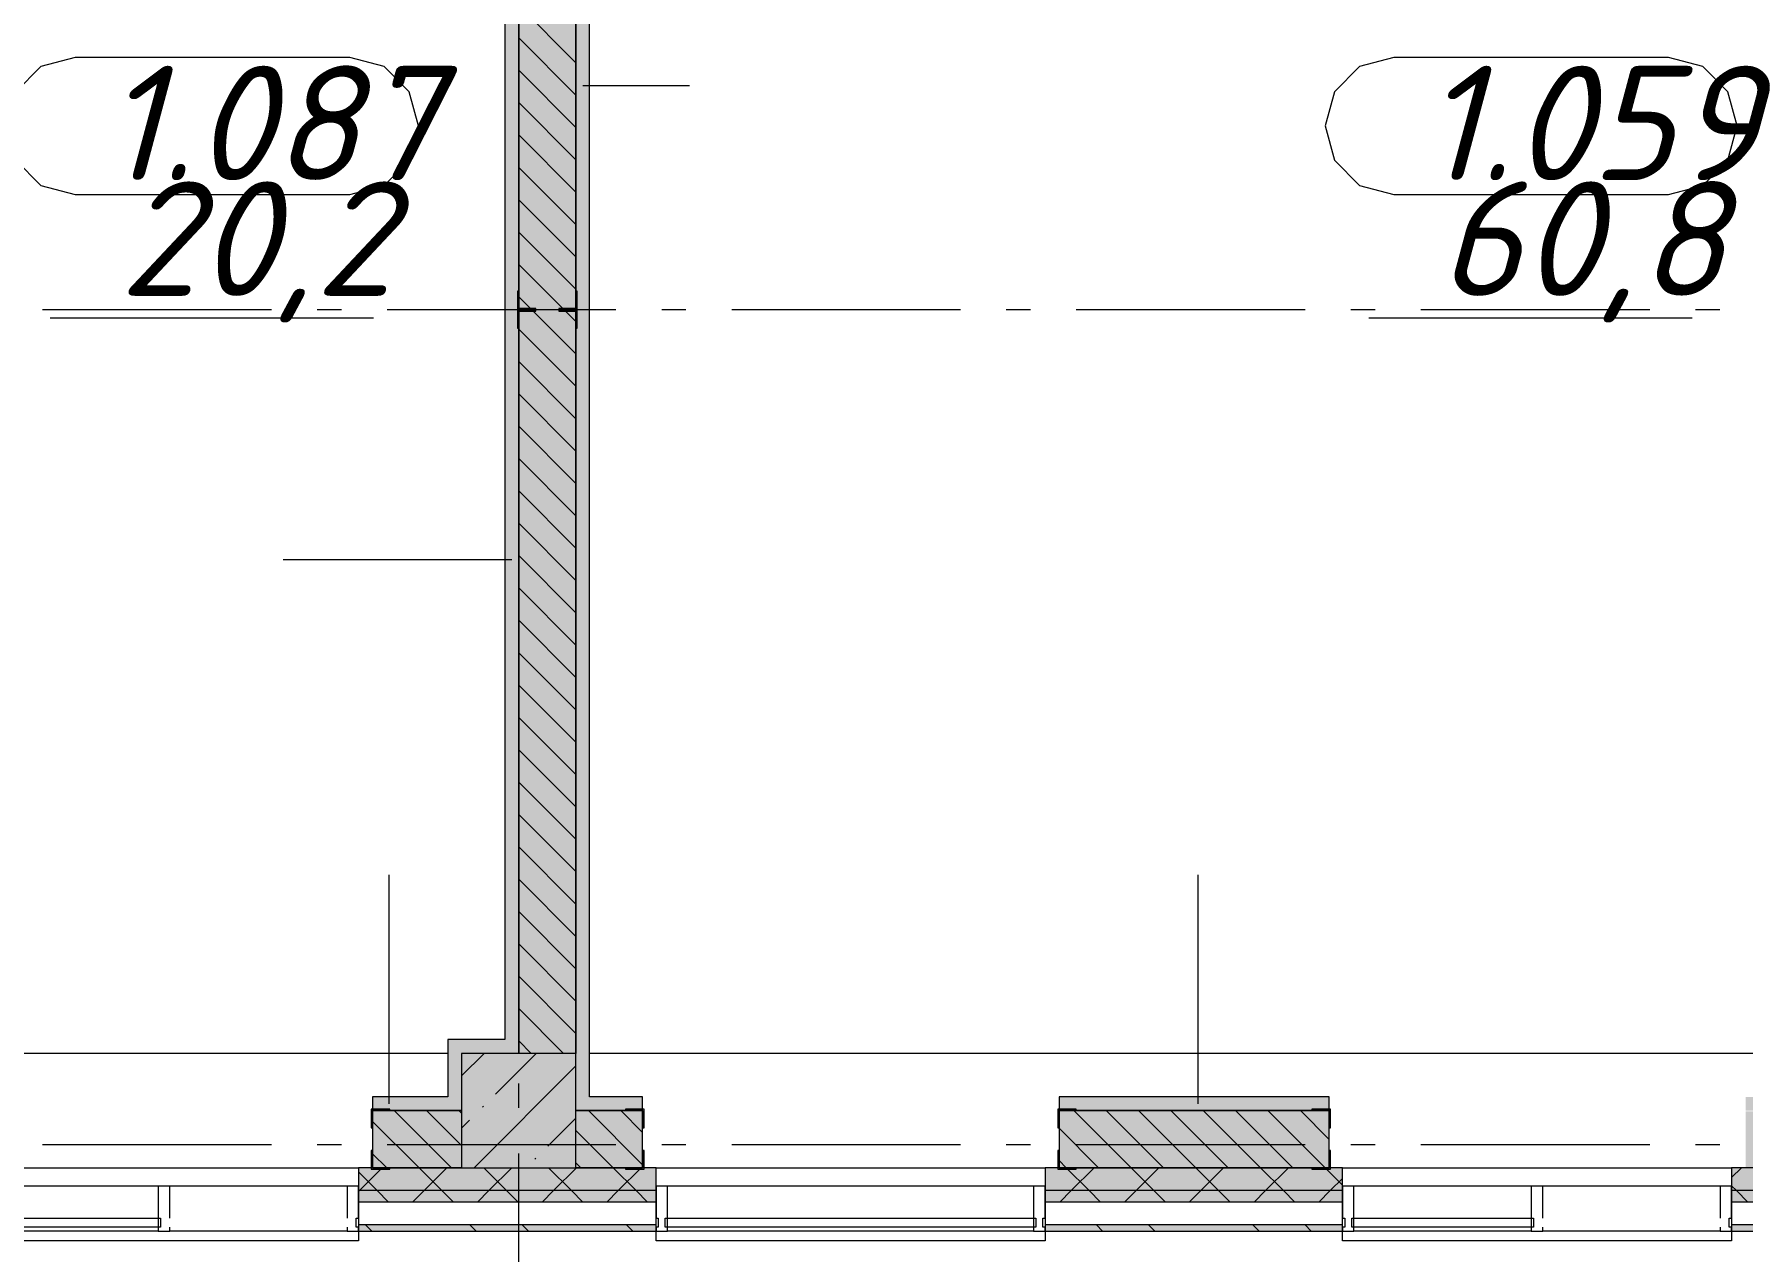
# Model space of a CAD drawing. Header units: millimetres. Extents: x -537608 to 253996, y -217170 to 186033.
# Drawn here: x -305294 to -297827, y -212367 to -207045 of the extents above; entities that cross this region are included whole.
import ezdxf

# ---------------------------------------------------------------- set-up
doc = ezdxf.new("R2010")
doc.units = ezdxf.units.MM
doc.layers.add('PDF _Геометрия', color=7, linetype='Continuous')
doc.layers.add('PDF _Текст', color=7, linetype='Continuous')
doc.layers.add('PDF _Сплошная заливка', color=7, linetype='Continuous', true_color=0xffffff)
doc.styles.add('PDF ISOCPEUR Italic', font='isocpeui.ttf')

msp = doc.modelspace()

# ---------------------------------------------------------------- hatches: boundary and pattern name
at = {"layer": 'PDF _Сплошная заливка', "transparency": 33554559}
msp.add_hatch(color=256, dxfattribs=at).paths.add_polyline_path([(-303176.1773, -211499.6558), (-302926.1805, -211499.6558), (-302926.1805, -204499.6549), (-303176.1773, -204499.6549), (-303176.1773, -211040.3228)])
at = {"layer": 'PDF _Сплошная заливка', "true_color": 0xff7d7d, "transparency": 33554559}
for points in [[(-302926.1805, -211689.6583), (-302866.1777, -211689.6583), (-302866.1777, -204619.6563), (-302926.1805, -204621.1591), (-302926.1805, -211499.6558)], [(-303236.1801, -211499.6558), (-303236.1801, -211439.6572), (-303486.1813, -211439.6572), (-303486.1813, -211499.6558), (-303426.1784, -211499.6558)]]:
    msp.add_hatch(color=11, dxfattribs=at).paths.add_polyline_path(points)
at = {"layer": 'PDF _Сплошная заливка', "transparency": 33554559}
h = msp.add_hatch(color=256, dxfattribs=at)
h.paths.add_polyline_path([(-287542.4985, -211999.658), (-287136.1735, -211999.658), (-287136.1735, -211749.6569), (-288256.1728, -211753.5623), (-288256.1728, -211999.658)], flags=0)
h.paths.add_polyline_path([(-285316.1732, -211999.658), (-284876.1717, -211999.658), (-284876.1717, -211749.6569), (-285316.1732, -211753.5623)], flags=0)
h.paths.add_polyline_path([(-294544.0193, -211999.658), (-294426.1751, -211999.658), (-294426.1751, -211749.6569), (-294544.0193, -211753.5623)], flags=0)
h.paths.add_polyline_path([(-293876.1749, -211999.658), (-293876.1749, -211749.6569), (-293926.1751, -211749.6569), (-293926.1751, -211999.658)], flags=0)
h.paths.add_polyline_path([(-293376.1748, -211999.658), (-293240.0629, -211999.658), (-293240.0629, -211749.6569), (-293376.1748, -211753.5623), (-293376.1748, -211911.5289)], flags=0)
h.paths.add_polyline_path([(-293076.1757, -211999.658), (-293076.1757, -211749.6569), (-293205.0645, -211753.5623), (-293205.0645, -211999.658)], flags=0)
h.paths.add_polyline_path([(-290076.1731, -211999.658), (-290076.1731, -211749.6569), (-290202.4245, -211753.5623), (-290202.4245, -211999.658)], flags=0)
h.paths.add_polyline_path([(-294579.0199, -211999.658), (-294579.0199, -211749.6569), (-294814.7297, -211753.5623), (-294814.7297, -211999.658), (-294710.2877, -211999.658)], flags=0)
h.paths.add_polyline_path([(-290376.1745, -211999.658), (-290237.4252, -211999.658), (-290237.4252, -211749.6569), (-290376.1745, -211753.5623), (-290376.1745, -211950.0152)], flags=0)
h.paths.add_polyline_path([(-290876.1745, -211999.658), (-290876.1745, -211749.6569), (-291256.1754, -211753.5623), (-291256.1754, -211999.658), (-290915.5758, -211999.658)], flags=0)
h.paths.add_polyline_path([(-296926.1754, -211999.658), (-296634.73, -211999.658), (-296634.73, -211749.6569), (-296926.1754, -211753.5623)], flags=0)
h.paths.add_polyline_path([(-297426.1777, -211999.658), (-297426.1777, -211749.6569), (-297814.73, -211753.5623), (-297814.73, -211999.658), (-297661.7282, -211999.658)], flags=0)
h.paths.add_polyline_path([(-303814.7307, -211999.658), (-303426.1784, -211999.658), (-303426.1784, -211749.6569), (-303814.7307, -211753.5623)], flags=0)
h.paths.add_polyline_path([(-299634.7303, -211999.658), (-299634.7303, -211749.6569), (-300814.7304, -211753.5623), (-300814.7304, -211999.658), (-300191.5361, -211999.658)], flags=0)
h.paths.add_polyline_path([(-302721.3441, -211999.658), (-302634.7307, -211999.658), (-302634.7307, -211749.6569), (-302926.1805, -211753.5623), (-302926.1805, -211999.658)], flags=0)
h.paths.add_polyline_path([(-305788.7147, -211999.658), (-305788.7147, -211749.6569), (-305926.1808, -211753.5623), (-305926.1808, -211999.658)], flags=0)
h.paths.add_polyline_path([(-308634.7357, -211999.658), (-308634.7357, -211749.6569), (-309814.7358, -211753.5623), (-309814.7358, -211999.658), (-309467.4986, -211999.658)], flags=0)
h.paths.add_polyline_path([(-306595.457, -211999.658), (-306595.457, -211749.6569), (-306814.7354, -211753.5623), (-306814.7354, -211999.658)], flags=0)
h.paths.add_polyline_path([(-306560.4585, -211999.658), (-306426.1788, -211999.658), (-306426.1788, -211749.6569), (-306560.4585, -211753.5623)], flags=0)
h.paths.add_polyline_path([(-305634.7311, -211999.658), (-305634.7311, -211749.6569), (-305753.7162, -211753.5623), (-305753.7162, -211999.658), (-305672.7867, -211999.658)], flags=0)
h.paths.add_polyline_path([(-312814.7361, -211999.658), (-312595.4577, -211999.658), (-312595.4577, -211749.6569), (-312814.7361, -211753.5623)], flags=0)
h.paths.add_polyline_path([(-311791.3679, -211999.658), (-311791.3679, -211749.6569), (-311926.1815, -211753.5623), (-311926.1815, -211999.658)], flags=0)
h.paths.add_polyline_path([(-311634.7361, -211999.658), (-311634.7361, -211749.6569), (-311756.3651, -211753.5623), (-311756.3651, -211999.658)], flags=0)
h.paths.add_polyline_path([(-312426.1838, -211999.658), (-312426.1838, -211749.6569), (-312560.4592, -211753.5623), (-312560.4592, -211999.658)], flags=0)
h.paths.add_polyline_path([(-315699.4156, -211999.658), (-315699.4156, -211749.6569), (-315814.7365, -211753.5623), (-315814.7365, -211999.658), (-315792.0185, -211999.658)], flags=0)
h.paths.add_polyline_path([(-315664.4172, -211999.658), (-315426.1841, -211999.658), (-315426.1841, -211749.6569), (-315664.4172, -211753.5623)], flags=0)
h.paths.add_polyline_path([(-314926.1819, -211999.658), (-314634.7364, -211999.658), (-314634.7364, -211749.6569), (-314926.1819, -211753.5623), (-314926.1819, -211907.5976)], flags=0)
h.paths.add_polyline_path([(-317634.7368, -211999.658), (-317634.7368, -211749.6569), (-318814.7368, -211753.5623), (-318814.7368, -211999.658), (-317900.1918, -211999.658)], flags=0)
h.paths.add_polyline_path([(-321426.1849, -211999.658), (-321426.1849, -211749.6569), (-321815.3572, -211753.5623), (-321815.3572, -211999.658), (-321694.9038, -211999.658)], flags=0)
h.paths.add_polyline_path([(-320851.6344, -211999.658), (-320796.1872, -211999.658), (-320796.1872, -211749.6569), (-320926.1869, -211753.5623), (-320926.1869, -211999.658)], flags=0)
h.paths.add_polyline_path([(-320634.7372, -211999.658), (-320634.7372, -211749.6569), (-320761.1845, -211753.5623), (-320761.1845, -211999.658)], flags=0)
h.paths.add_polyline_path([(-323756.1856, -211999.658), (-323635.3576, -211999.658), (-323635.3576, -211749.6569), (-323756.1856, -211753.5623)], flags=0)
h.paths.add_polyline_path([(-323791.1884, -211999.658), (-323791.1884, -211749.6569), (-323926.1873, -211749.6569), (-323926.1873, -211999.658), (-323803.077, -211999.658)], flags=0)
h.paths.add_polyline_path([(-326804.9504, -211999.658), (-326804.9504, -211749.6569), (-326926.1876, -211753.5623), (-326926.1876, -211999.658)], flags=0)
h.paths.add_polyline_path([(-326754.5197, -211999.658), (-326634.7422, -211999.658), (-326634.7422, -211749.6569), (-326769.9477, -211753.5623), (-326769.9477, -211999.658)], flags=0)
h.paths.add_polyline_path([(-327476.1901, -211999.658), (-327426.1898, -211999.658), (-327426.1898, -211749.6569), (-327476.1901, -211749.6569), (-327476.1901, -211877.6371)], flags=0)
h.paths.add_polyline_path([(-324814.7418, -211999.658), (-324426.1895, -211999.658), (-324426.1895, -211749.6569), (-324814.7418, -211753.5623)], flags=0)
h.paths.add_polyline_path([(-328116.1903, -211999.658), (-327976.188, -211999.658), (-327976.188, -211749.6569), (-328116.1903, -211753.5623)], flags=0)
h.paths.add_polyline_path([(-338936.1917, -211999.658), (-338936.1917, -211749.6569), (-339301.195, -211753.5623), (-339301.195, -211999.658), (-338981.929, -211999.658)], flags=0)
h.paths.add_polyline_path([(-341934.7496, -211999.658), (-341934.7496, -211749.6569), (-343114.7496, -211753.5623), (-343114.7496, -211999.658), (-342355.0063, -211999.658)], flags=0)
h.paths.add_polyline_path([(-339476.1958, -211999.658), (-339336.1935, -211999.658), (-339336.1935, -211749.6569), (-339476.1958, -211753.5623), (-339476.1958, -211796.1563)], flags=0)
h.paths.add_polyline_path([(-339976.1894, -211999.658), (-339976.1894, -211749.6569), (-340088.9181, -211753.5623), (-340088.9181, -211999.658)], flags=0)
h.paths.add_polyline_path([(-345476.1965, -211999.658), (-345336.1941, -211999.658), (-345336.1941, -211749.6569), (-345476.1965, -211753.5623), (-345476.1965, -211949.6578)], flags=0)
h.paths.add_polyline_path([(-345301.1957, -211999.658), (-344934.7456, -211999.658), (-344934.7456, -211749.6569), (-345301.1957, -211753.5623)], flags=0)
h.paths.add_polyline_path([(-345976.1987, -211999.658), (-345976.1987, -211749.6569), (-346054.7471, -211753.5623), (-346054.7471, -211999.658)], flags=0)
h.paths.add_polyline_path([(-348976.1948, -211999.658), (-348976.1948, -211749.6569), (-349054.7518, -211753.5623), (-349054.7518, -211999.658)], flags=0)
h.paths.add_polyline_path([(-348476.1925, -211999.658), (-348356.1955, -211999.658), (-348356.1955, -211749.6569), (-348476.1925, -211753.5623), (-348476.1925, -211955.5396)], flags=0)
h.paths.add_polyline_path([(-348257.8915, -211999.658), (-347874.7517, -211999.658), (-347874.7517, -211749.6569), (-348321.197, -211753.5623), (-348321.197, -211999.658)], flags=0)
h.paths.add_polyline_path([(-355376.1973, -211999.658), (-355376.1973, -211749.6569), (-358388.3618, -211753.5623), (-358388.3618, -211999.658), (-355847.3154, -211999.658)], flags=0)
h.paths.add_polyline_path([(-351630.9688, -211999.658), (-351376.1968, -211999.658), (-351376.1968, -211749.6569), (-352053.6971, -211753.5623), (-352052.6035, -211999.658)], flags=0)
h.paths.add_polyline_path([(-354737.3208, -211999.658), (-354737.3208, -211749.6569), (-354876.195, -211753.5623), (-354876.195, -211999.658)], flags=0)
h.paths.add_polyline_path([(-354160.7768, -211999.658), (-353053.7016, -211999.658), (-353053.7016, -211749.6569), (-354702.3224, -211753.5623), (-354702.3224, -211999.658)], flags=0)
h.paths.add_polyline_path([(-359976.2004, -211999.658), (-359849.1502, -211999.658), (-359849.1502, -211749.6569), (-359976.2004, -211753.5623)], flags=0)
h.paths.add_polyline_path([(-359814.1518, -211999.658), (-359388.3576, -211999.658), (-359388.3576, -211749.6569), (-359814.1518, -211753.5623)], flags=0)
at = {"layer": 'PDF _Сплошная заливка', "true_color": 0xff7d7d, "transparency": 33554559}
h = msp.add_hatch(color=11, dxfattribs=at)
h.paths.add_polyline_path([(-303486.1813, -211749.6569), (-303486.1813, -211689.6583), (-303814.7307, -211689.6583), (-303814.7307, -211749.6569), (-303564.6134, -211749.6569)], flags=0)
h.paths.add_polyline_path([(-305634.7311, -211749.6569), (-305634.7311, -211689.6583), (-305728.7161, -211689.6583), (-305728.7161, -211749.6569), (-305672.7867, -211749.6569)], flags=0)
h = msp.add_hatch(color=11, dxfattribs=at)
h.paths.add_polyline_path([(-297658.2317, -211749.6569), (-297661.7282, -211689.6583), (-297814.73, -211689.6583), (-297814.73, -211749.6569), (-297661.7282, -211749.6569)], flags=0)
h.paths.add_polyline_path([(-302721.3441, -211749.6569), (-302634.7307, -211749.6569), (-302634.7307, -211689.6583), (-302926.1805, -211689.6583), (-302926.1805, -211749.6569)], flags=0)
h.paths.add_polyline_path([(-299634.7303, -211749.6569), (-299634.7303, -211689.6583), (-300814.7304, -211689.6583), (-300814.7304, -211749.6569), (-300191.5361, -211749.6569)], flags=0)
at = {"layer": 'PDF _Сплошная заливка', "transparency": 33554559}
h = msp.add_hatch(color=256, dxfattribs=at)
h.paths.add_polyline_path([(-284489.1716, -212099.6584), (-284489.1716, -211999.658), (-285376.1718, -211999.658), (-285376.1718, -212099.6584), (-284876.1717, -212099.6584)], flags=0)
h.paths.add_polyline_path([(-287076.1728, -212099.6584), (-287076.1728, -211999.658), (-288316.1736, -211999.658), (-288316.1736, -212099.6584), (-287542.4985, -212099.6584)], flags=0)
h.paths.add_polyline_path([(-290072.3065, -212099.6584), (-290016.1746, -212099.6584), (-290016.1746, -211999.658), (-291309.6741, -211999.658), (-291309.6741, -212099.6584), (-290915.5758, -212099.6584)], flags=0)
h.paths.add_polyline_path([(-293445.3838, -212099.6584), (-293009.6752, -212099.6584), (-293009.6752, -211999.658), (-294876.175, -211999.658), (-294876.175, -212099.6584), (-294288.6531, -212099.6584)], flags=0)
h.paths.add_polyline_path([(-300191.5361, -212099.6584), (-299576.1786, -212099.6584), (-299576.1786, -211999.658), (-300876.18, -211999.658), (-300876.18, -212099.6584)], flags=0)
h.paths.add_polyline_path([(-296818.4588, -212099.6584), (-296576.1782, -212099.6584), (-296576.1782, -211999.658), (-297876.1754, -211999.658), (-297876.1754, -212099.6584), (-297661.7282, -212099.6584)], flags=0)
h.paths.add_polyline_path([(-303876.1804, -212099.6584), (-302576.179, -212099.6584), (-302576.179, -211999.658), (-303876.1804, -211999.658)], flags=0)
h.paths.add_polyline_path([(-306094.4213, -212099.6584), (-305576.1793, -212099.6584), (-305576.1793, -211999.658), (-306876.1808, -211999.658), (-306876.1808, -212099.6584), (-306516.056, -212099.6584)], flags=0)
h.paths.add_polyline_path([(-308624.2293, -212099.6584), (-308576.1797, -212099.6584), (-308576.1797, -211999.658), (-309876.1811, -211999.658), (-309876.1811, -212099.6584), (-309467.4986, -212099.6584)], flags=0)
h.paths.add_polyline_path([(-314926.1819, -212099.6584), (-314576.1847, -212099.6584), (-314576.1847, -211999.658), (-315876.1861, -211999.658), (-315876.1861, -212099.6584), (-315370.3838, -212099.6584)], flags=0)
h.paths.add_polyline_path([(-311926.1815, -212099.6584), (-311576.1843, -212099.6584), (-311576.1843, -211999.658), (-312876.1815, -211999.658), (-312876.1815, -212099.6584), (-311997.3066, -212099.6584)], flags=0)
h.paths.add_polyline_path([(-317576.185, -212099.6584), (-317576.185, -211999.658), (-318876.1865, -211999.658), (-318876.1865, -212099.6584), (-317900.1918, -212099.6584)], flags=0)
h.paths.add_polyline_path([(-323576.8058, -212099.6584), (-323576.8058, -211999.658), (-324876.1872, -211999.658), (-324876.1872, -212099.6584), (-323803.077, -212099.6584)], flags=0)
h.paths.add_polyline_path([(-321694.9038, -212099.6584), (-320576.1854, -212099.6584), (-320576.1854, -211999.658), (-321876.8026, -211999.658), (-321876.8026, -212099.6584)], flags=0)
h.paths.add_polyline_path([(-326754.5197, -212099.6584), (-326576.186, -212099.6584), (-326576.186, -211999.658), (-328176.1889, -211999.658), (-328176.1889, -212099.6584), (-327176.1543, -212099.6584)], flags=0)
h.paths.add_polyline_path([(-338981.929, -212099.6584), (-338876.1932, -212099.6584), (-338876.1932, -211999.658), (-340176.1903, -211999.658), (-340176.1903, -212099.6584), (-339825.1984, -212099.6584)], flags=0)
h.paths.add_polyline_path([(-341876.1978, -212099.6584), (-341876.1978, -211999.658), (-343176.195, -211999.658), (-343176.195, -212099.6584), (-342355.0063, -212099.6584)], flags=0)
h.paths.add_polyline_path([(-344876.1939, -212099.6584), (-344876.1939, -211999.658), (-346116.1925, -211999.658), (-346116.1925, -212099.6584), (-344884.8143, -212099.6584)], flags=0)
h.paths.add_polyline_path([(-347816.2, -212099.6584), (-347816.2, -211999.658), (-349116.1971, -211999.658), (-349116.1971, -212099.6584), (-348257.8915, -212099.6584)], flags=0)
h.paths.add_polyline_path([(-352991.197, -212099.6584), (-352991.197, -211999.658), (-358450.8578, -211999.658), (-358450.8578, -212099.6584), (-353317.5075, -212099.6584)], flags=0)
h.paths.add_polyline_path([(-352116.2018, -212099.6584), (-350816.196, -212099.6584), (-350816.196, -211999.658), (-352116.2018, -211999.658)], flags=0)
h.paths.add_polyline_path([(-359325.8616, -212099.6584), (-359325.8616, -211999.658), (-364176.2018, -211999.658), (-364176.2018, -212099.6584), (-359642.0274, -212099.6584)], flags=0)
h.paths.add_polyline_path([(-365466.2005, -212099.6584), (-365466.2005, -211999.658), (-366016.2029, -211999.658), (-366016.2029, -212099.6584)], flags=0)
h.paths.add_polyline_path([(-368226.2024, -212099.6584), (-367816.2023, -212099.6584), (-367816.2023, -211999.658), (-368226.2024, -211999.658)], flags=0)
h = msp.add_hatch(color=256, dxfattribs=at)
h.paths.add_polyline_path([(-284489.1716, -212149.6586), (-284489.1716, -212099.6584), (-285376.1718, -212099.6584), (-285376.1718, -212149.6586), (-285012.6906, -212149.6586)], flags=0)
h.paths.add_polyline_path([(-287542.4985, -212149.6586), (-287076.1728, -212149.6586), (-287076.1728, -212099.6584), (-288316.1736, -212099.6584), (-288316.1736, -212149.6586)], flags=0)
h.paths.add_polyline_path([(-290016.1746, -212149.6586), (-290016.1746, -212099.6584), (-291309.6741, -212099.6584), (-291309.6741, -212149.6586), (-290072.3065, -212149.6586)], flags=0)
h.paths.add_polyline_path([(-293023.7491, -212149.6586), (-293009.6752, -212149.6586), (-293009.6752, -212099.6584), (-294876.175, -212099.6584), (-294876.175, -212149.6586), (-293445.3838, -212149.6586)], flags=0)
h.paths.add_polyline_path([(-297661.7282, -212149.6586), (-296576.1782, -212149.6586), (-296576.1782, -212099.6584), (-297876.1754, -212099.6584), (-297876.1754, -212149.6586)], flags=0)
h.paths.add_polyline_path([(-302576.179, -212149.6586), (-302576.179, -212099.6584), (-303876.1804, -212099.6584), (-303876.1804, -212149.6586), (-302721.3441, -212149.6586)], flags=0)
h.paths.add_polyline_path([(-300876.18, -212149.6586), (-299576.1786, -212149.6586), (-299576.1786, -212099.6584), (-300876.18, -212099.6584)], flags=0)
h.paths.add_polyline_path([(-306876.1808, -212149.6586), (-305576.1793, -212149.6586), (-305576.1793, -212099.6584), (-306876.1808, -212099.6584), (-306876.1808, -212110.1863)], flags=0)
h.paths.add_polyline_path([(-308576.1797, -212149.6586), (-308576.1797, -212099.6584), (-309876.1811, -212099.6584), (-309876.1811, -212149.6586), (-308624.2293, -212149.6586)], flags=0)
h.paths.add_polyline_path([(-311576.1843, -212149.6586), (-311576.1843, -212099.6584), (-312876.1815, -212099.6584), (-312876.1815, -212149.6586), (-311997.3066, -212149.6586)], flags=0)
h.paths.add_polyline_path([(-314576.1847, -212149.6586), (-314576.1847, -212099.6584), (-315876.1861, -212099.6584), (-315876.1861, -212149.6586), (-315370.3838, -212149.6586)], flags=0)
h.paths.add_polyline_path([(-317900.1918, -212149.6586), (-317576.185, -212149.6586), (-317576.185, -212099.6584), (-318876.1865, -212099.6584), (-318876.1865, -212149.6586), (-318743.4611, -212149.6586)], flags=0)
h.paths.add_polyline_path([(-320851.6344, -212149.6586), (-320576.1854, -212149.6586), (-320576.1854, -212099.6584), (-321876.8026, -212099.6584), (-321876.8026, -212149.6586), (-321273.2691, -212149.6586)], flags=0)
h.paths.add_polyline_path([(-324646.3463, -212149.6586), (-323576.8058, -212149.6586), (-323576.8058, -212099.6584), (-324876.1872, -212099.6584), (-324876.1872, -212149.6586)], flags=0)
h.paths.add_polyline_path([(-327176.1543, -212149.6586), (-326576.186, -212149.6586), (-326576.186, -212099.6584), (-328176.1889, -212099.6584), (-328176.1889, -212149.6586), (-328019.4236, -212149.6586)], flags=0)
h.paths.add_polyline_path([(-338876.1932, -212149.6586), (-338876.1932, -212099.6584), (-340176.1903, -212099.6584), (-340176.1903, -212149.6586), (-338981.929, -212149.6586)], flags=0)
h.paths.add_polyline_path([(-342355.0063, -212149.6586), (-341876.1978, -212149.6586), (-341876.1978, -212099.6584), (-343176.195, -212099.6584), (-343176.195, -212149.6586)], flags=0)
h.paths.add_polyline_path([(-344876.1939, -212149.6586), (-344876.1939, -212099.6584), (-346116.1925, -212099.6584), (-346116.1925, -212149.6586), (-344884.8143, -212149.6586)], flags=0)
h.paths.add_polyline_path([(-347816.2, -212149.6586), (-347816.2, -212099.6584), (-349116.1971, -212099.6584), (-349116.1971, -212149.6586), (-348257.8915, -212149.6586)], flags=0)
h.paths.add_polyline_path([(-350816.196, -212149.6586), (-350816.196, -212099.6584), (-352116.2018, -212099.6584), (-352116.2018, -212149.6586), (-351630.9688, -212149.6586)], flags=0)
h.paths.add_polyline_path([(-353317.5075, -212149.6586), (-352991.197, -212149.6586), (-352991.197, -212099.6584), (-358450.8578, -212099.6584), (-358450.8578, -212149.6586), (-354160.7768, -212149.6586)], flags=0)
h.paths.add_polyline_path([(-360906.9313, -212149.6586), (-359325.8616, -212149.6586), (-359325.8616, -212099.6584), (-364176.2018, -212099.6584), (-364176.2018, -212149.6586), (-361750.2006, -212149.6586)], flags=0)
h.paths.add_polyline_path([(-365466.2005, -212149.6586), (-365466.2005, -212099.6584), (-366016.2029, -212099.6584), (-366016.2029, -212149.6586)], flags=0)
h.paths.add_polyline_path([(-367816.2023, -212149.6586), (-367816.2023, -212099.6584), (-368326.2029, -212099.6584), (-368326.2029, -212149.6586), (-368226.2024, -212149.6586)], flags=0)
h = msp.add_hatch(color=256, dxfattribs=at)
h.paths.add_polyline_path([(-284489.1716, -212276.6571), (-284489.1716, -212249.6591), (-285376.1718, -212249.6591), (-285376.1718, -212276.6571), (-285012.6906, -212276.6571)], flags=0)
h.paths.add_polyline_path([(-288316.1736, -212276.6571), (-287076.1728, -212276.6571), (-287076.1728, -212249.6591), (-288316.1736, -212249.6591)], flags=0)
h.paths.add_polyline_path([(-290016.1746, -212276.6571), (-290016.1746, -212249.6591), (-291309.6741, -212249.6591), (-291309.6741, -212276.6571), (-290072.3065, -212276.6571)], flags=0)
h.paths.add_polyline_path([(-293009.6752, -212276.6571), (-293009.6752, -212249.6591), (-294876.175, -212249.6591), (-294876.175, -212276.6571), (-293023.7491, -212276.6571)], flags=0)
h.paths.add_polyline_path([(-297661.7282, -212276.6571), (-296576.1782, -212276.6571), (-296576.1782, -212249.6591), (-297876.1754, -212249.6591), (-297876.1754, -212276.6571)], flags=0)
h.paths.add_polyline_path([(-300876.18, -212276.6571), (-299576.1786, -212276.6571), (-299576.1786, -212249.6591), (-300876.18, -212249.6591)], flags=0)
h.paths.add_polyline_path([(-306094.4213, -212276.6571), (-305576.1793, -212276.6571), (-305576.1793, -212249.6591), (-306876.1808, -212249.6591), (-306876.1808, -212276.6571), (-306516.056, -212276.6571)], flags=0)
h.paths.add_polyline_path([(-302721.3441, -212276.6571), (-302576.179, -212276.6571), (-302576.179, -212249.6591), (-303876.1804, -212249.6591), (-303876.1804, -212276.6571), (-303564.6134, -212276.6571)], flags=0)
h.paths.add_polyline_path([(-309467.4986, -212276.6571), (-308576.1797, -212276.6571), (-308576.1797, -212249.6591), (-309876.1811, -212249.6591), (-309876.1811, -212276.6571)], flags=0)
h.paths.add_polyline_path([(-312840.5759, -212276.6571), (-311576.1843, -212276.6571), (-311576.1843, -212249.6591), (-312876.1815, -212249.6591), (-312876.1815, -212276.6571)], flags=0)
h.paths.add_polyline_path([(-314576.1847, -212276.6571), (-314576.1847, -212249.6591), (-315876.1861, -212249.6591), (-315876.1861, -212276.6571), (-315370.3838, -212276.6571)], flags=0)
h.paths.add_polyline_path([(-317576.185, -212276.6571), (-317576.185, -212249.6591), (-318876.1865, -212249.6591), (-318876.1865, -212276.6571), (-317900.1918, -212276.6571)], flags=0)
h.paths.add_polyline_path([(-320851.6344, -212276.6571), (-320576.1854, -212276.6571), (-320576.1854, -212249.6591), (-321876.8026, -212249.6591), (-321876.8026, -212276.6571), (-321273.2691, -212276.6571)], flags=0)
h.paths.add_polyline_path([(-324876.1872, -212276.6571), (-323576.8058, -212276.6571), (-323576.8058, -212249.6591), (-324876.1872, -212249.6591)], flags=0)
h.paths.add_polyline_path([(-327176.1543, -212276.6571), (-326576.186, -212276.6571), (-326576.186, -212249.6591), (-328176.1889, -212249.6591), (-328176.1889, -212276.6571), (-328019.4236, -212276.6571)], flags=0)
h.paths.add_polyline_path([(-338876.1932, -212276.6571), (-338876.1932, -212249.6591), (-340176.1903, -212249.6591), (-340176.1903, -212276.6571), (-338981.929, -212276.6571)], flags=0)
h.paths.add_polyline_path([(-342355.0063, -212276.6571), (-341876.1978, -212276.6571), (-341876.1978, -212249.6591), (-343176.195, -212249.6591), (-343176.195, -212276.6571)], flags=0)
h.paths.add_polyline_path([(-346116.1925, -212276.6571), (-344876.1939, -212276.6571), (-344876.1939, -212249.6591), (-346116.1925, -212249.6591)], flags=0)
h.paths.add_polyline_path([(-347816.2, -212276.6571), (-347816.2, -212249.6591), (-349116.1971, -212249.6591), (-349116.1971, -212276.6571), (-348257.8915, -212276.6571)], flags=0)
h.paths.add_polyline_path([(-351630.9688, -212276.6571), (-350816.196, -212276.6571), (-350816.196, -212249.6591), (-352116.2018, -212249.6591), (-352116.2018, -212276.6571), (-352052.6035, -212276.6571)], flags=0)
h.paths.add_polyline_path([(-353317.5075, -212276.6571), (-352991.197, -212276.6571), (-352991.197, -212249.6591), (-358450.8578, -212249.6591), (-358450.8578, -212276.6571), (-354160.7768, -212276.6571)], flags=0)
h.paths.add_polyline_path([(-359642.0274, -212276.6571), (-359325.8616, -212276.6571), (-359325.8616, -212249.6591), (-364176.2018, -212249.6591), (-364176.2018, -212276.6571), (-360063.662, -212276.6571)], flags=0)
h.paths.add_polyline_path([(-368326.2029, -212276.6571), (-367816.2023, -212276.6571), (-367816.2023, -212249.6591), (-368476.2036, -212249.6591), (-368476.2036, -212276.6571), (-368376.2031, -212276.6571)], flags=0)
h.paths.add_polyline_path([(-365466.2005, -212276.6571), (-365466.2005, -212249.6591), (-366016.2029, -212249.6591), (-366016.2029, -212276.6571)], flags=0)

# ---------------------------------------------------------------- linework, layer by layer
at = {"layer": 'PDF _Геометрия', "lineweight": 9}
for p, q in [((-303176.1773, -204619.6563), (-303176.1773, -211499.6558)), ((-302926.1805, -204619.6563), (-302926.1805, -211499.6558)), ((-302926.1805, -211499.6558), (-302926.1805, -204619.6563)), ((-303236.1801, -204709.6542), (-303236.1801, -211439.6572)), ((-303176.1773, -211499.6558), (-303176.1773, -204679.6549)), ((-302866.1777, -211689.6583), (-302866.1777, -204679.6549)), ((-302926.1805, -207169.7666), (-303176.1773, -206919.7655)), ((-302926.1805, -207311.1899), (-303176.1773, -207061.1888)), ((-302926.1805, -207452.6089), (-303176.1773, -207202.6078)), ((-302896.1769, -207268.5098), (-302430.0278, -207268.5098)), ((-302926.1805, -207594.0322), (-303176.1773, -207344.0311)), ((-302926.1805, -207735.4512), (-303176.1773, -207485.4501)), ((-302926.1805, -207876.8745), (-303176.1773, -207626.8734)), ((-302926.1805, -208018.2934), (-303176.1773, -207768.2966)), ((-302926.1805, -208159.7167), (-303176.1773, -207909.7156)), ((-302926.1805, -208301.1401), (-303176.1773, -208051.139)), ((-302926.1805, -208442.559), (-303176.1773, -208192.5579)), ((-302926.1805, -208583.9823), (-303176.1773, -208333.9812)), ((-302926.1805, -208725.4013), (-303176.1773, -208475.4002)), ((-302926.1805, -208866.8246), (-303176.1773, -208616.8235)), ((-302926.1805, -209008.2436), (-303176.1773, -208758.2468)), ((-302926.1805, -209149.6669), (-303176.1773, -208899.6658)), ((-302926.1805, -209291.0858), (-303176.1773, -209041.089)), ((-302926.1805, -209432.5092), (-303176.1773, -209182.5081)), ((-303206.1809, -209341.986), (-304206.181, -209341.986)), ((-302926.1805, -209573.9325), (-303176.1773, -209323.9313)), ((-302926.1805, -209715.3514), (-303176.1773, -209465.3503)), ((-302926.1805, -209856.7747), (-303176.1773, -209606.7736)), ((-302926.1805, -209998.1937), (-303176.1773, -209748.1969)), ((-302926.1805, -210139.617), (-303176.1773, -209889.6159)), ((-302926.1805, -210281.036), (-303176.1773, -210031.0392)), ((-302926.1805, -210422.4593), (-303176.1773, -210172.4581)), ((-302926.1805, -210563.8825), (-303176.1773, -210313.8815)), ((-302926.1805, -210705.3016), (-303176.1773, -210455.3005)), ((-302926.1805, -210846.7249), (-303176.1773, -210596.7237)), ((-303741.6379, -211719.6576), (-303741.6379, -210719.6574)), ((-302926.1805, -210988.1438), (-303176.1773, -210738.1427)), ((-300207.4378, -211719.6576), (-300207.4378, -210719.6574)), ((-302926.1805, -211129.5671), (-303176.1773, -210879.566)), ((-302926.1805, -211270.9861), (-303176.1773, -211020.9893)), ((-302926.1805, -211412.4094), (-303176.1773, -211162.4083)), ((-302980.3532, -211499.6558), (-303176.1773, -211303.8316)), ((-303236.1801, -211439.6572), (-303486.1813, -211439.6572)), ((-303486.1813, -211439.6572), (-303486.1813, -211499.6558)), ((-303121.7721, -211499.6558), (-303176.1773, -211445.2505)), ((-303486.1813, -211499.6558), (-303486.1813, -211689.6583)), ((-303426.1784, -211598.2826), (-303327.5559, -211499.6558)), ((-302926.1805, -211499.6558), (-303426.1784, -211499.6558)), ((-303426.1784, -211499.6558), (-303426.1784, -211999.658)), ((-303277.1896, -211677.3865), (-303099.4589, -211499.6558)), ((-302926.1805, -211999.658), (-302926.1805, -211499.6558)), ((-303371.3598, -211999.658), (-302926.1805, -211554.4786)), ((-303486.1813, -211689.6583), (-303814.7307, -211689.6583)), ((-303814.7307, -211689.6583), (-303814.7307, -211749.6569)), ((-303486.1813, -211749.6569), (-303814.7307, -211749.6569)), ((-303814.7307, -211749.6569), (-303486.1813, -211749.6569)), ((-303814.7307, -211749.6569), (-303814.7307, -211999.658)), ((-303470.301, -211999.658), (-303720.3021, -211749.6569)), ((-303426.1784, -211902.3573), (-303578.8789, -211749.6569)), ((-303486.1813, -211749.6569), (-303426.1784, -211749.6569)), ((-303426.1784, -211749.6569), (-303486.1813, -211749.6569)), ((-303426.1784, -211760.9383), (-303437.4599, -211749.6569)), ((-303334.2128, -211734.4139), (-303329.472, -211729.6732)), ((-302634.7307, -211749.6569), (-302926.1805, -211749.6569)), ((-302926.1805, -211749.6569), (-302634.7307, -211749.6569)), ((-302634.7307, -211986.6972), (-302871.7753, -211749.6569)), ((-302634.7307, -211689.6583), (-302866.1777, -211689.6583)), ((-302634.7307, -211845.2781), (-302730.3521, -211749.6569)), ((-302634.7307, -211749.6569), (-302634.7307, -211689.6583)), ((-302634.7307, -211999.658), (-302634.7307, -211749.6569)), ((-299634.7303, -211689.6583), (-300814.7304, -211689.6583)), ((-300814.7304, -211689.6583), (-300814.7304, -211749.6569)), ((-300814.7304, -211749.6569), (-300814.7304, -211999.658)), ((-299634.7303, -211749.6569), (-300814.7304, -211749.6569)), ((-300814.7304, -211749.6569), (-299634.7303, -211749.6569)), ((-300500.4507, -211999.658), (-300750.4517, -211749.6569)), ((-300359.0317, -211999.658), (-300609.0328, -211749.6569)), ((-300217.6084, -211999.658), (-300467.6095, -211749.6569)), ((-300076.1894, -211999.658), (-300326.1862, -211749.6569)), ((-299934.7661, -211999.658), (-300184.7672, -211749.6569)), ((-299793.3471, -211999.658), (-300043.3439, -211749.6569)), ((-299651.9238, -211999.658), (-299901.9249, -211749.6569)), ((-299634.7303, -211875.4282), (-299760.5017, -211749.6569)), ((-299634.7303, -211749.6569), (-299634.7303, -211689.6583)), ((-299634.7303, -211999.658), (-299634.7303, -211749.6569)), ((-303611.7244, -211999.658), (-303814.7307, -211796.6472)), ((-303426.1784, -211826.3795), (-303391.2359, -211791.4371)), ((-303049.0884, -211905.4877), (-302926.1805, -211782.5755)), ((-300641.874, -211999.658), (-300814.7304, -211826.8016)), ((-302763.1932, -211999.658), (-302926.1805, -211836.675)), ((-303753.1433, -211999.658), (-303814.7307, -211938.0705)), ((-303106.1159, -211962.5109), (-303101.375, -211957.7701)), ((-302904.6165, -211999.658), (-302926.1805, -211978.094)), ((-300783.2973, -211999.658), (-300814.7304, -211968.2205)), ((-303426.1784, -211999.658), (-303876.1804, -211999.658)), ((-303876.1804, -211999.658), (-303876.1804, -212099.6584)), ((-303794.5662, -212099.6584), (-303876.1804, -212018.0442)), ((-303872.684, -212099.6584), (-303772.6836, -211999.658)), ((-303814.7307, -211999.658), (-303426.1784, -211999.658)), ((-303511.7239, -212099.6584), (-303611.7244, -211999.658)), ((-303589.8417, -212099.6584), (-303489.8413, -211999.658)), ((-303426.1784, -211999.658), (-302926.1805, -211999.658)), ((-303228.8816, -212099.6584), (-303328.882, -211999.658)), ((-303306.9995, -212099.6584), (-303206.999, -211999.658)), ((-302946.0394, -212099.6584), (-303046.0398, -211999.658)), ((-303024.1571, -212099.6584), (-302924.1567, -211999.658)), ((-302576.179, -211999.658), (-302926.1805, -211999.658)), ((-302926.1805, -211999.658), (-302634.7307, -211999.658)), ((-302663.197, -212099.6584), (-302763.1932, -211999.658)), ((-302741.3149, -212099.6584), (-302641.3145, -211999.658)), ((-302576.179, -212099.6584), (-302576.179, -211999.658)), ((-299576.1786, -211999.658), (-300876.18, -211999.658)), ((-300876.18, -211999.658), (-300876.18, -212099.6584)), ((-300814.7304, -211999.658), (-299634.7303, -211999.658)), ((-300683.2968, -212099.6584), (-300783.2973, -211999.658)), ((-300761.4146, -212099.6584), (-300661.4142, -211999.658)), ((-300400.4545, -212099.6584), (-300500.4507, -211999.658)), ((-300478.5724, -212099.6584), (-300378.5719, -211999.658)), ((-300117.6079, -212099.6584), (-300217.6084, -211999.658)), ((-300195.7257, -212099.6584), (-300095.7296, -211999.658)), ((-299834.7657, -212099.6584), (-299934.7661, -211999.658)), ((-299912.8835, -212099.6584), (-299812.883, -211999.658)), ((-299576.1786, -212075.4032), (-299651.9238, -211999.658)), ((-299630.0412, -212099.6584), (-299576.1786, -212045.7915)), ((-299576.1786, -212099.6584), (-299576.1786, -211999.658)), ((-297876.1754, -212042.8506), (-297832.9871, -211999.658)), ((-297426.1777, -211999.658), (-297876.1754, -211999.658)), ((-297876.1754, -211999.658), (-297876.1754, -212099.6584)), ((-304751.18, -212079.6574), (-305526.1791, -212079.6574)), ((-304701.1797, -212079.6574), (-304751.18, -212079.6574)), ((-304751.18, -212079.6574), (-304751.18, -212219.6555)), ((-303926.1806, -212079.6574), (-304701.1797, -212079.6574)), ((-304701.1797, -212219.6555), (-304701.1797, -212079.6574)), ((-303876.1804, -212079.6574), (-303926.1806, -212079.6574)), ((-303926.1806, -212079.6574), (-303926.1806, -212219.6555)), ((-303876.1804, -212219.6555), (-303876.1804, -212079.6574)), ((-303876.1804, -212103.1505), (-303872.684, -212099.6584)), ((-302576.179, -212099.6584), (-303876.1804, -212099.6584)), ((-303876.1804, -212099.6584), (-303876.1804, -212149.6586)), ((-303744.5659, -212149.6586), (-303794.5662, -212099.6584)), ((-303639.8419, -212149.6586), (-303589.8417, -212099.6584)), ((-303461.7237, -212149.6586), (-303511.7239, -212099.6584)), ((-303356.9997, -212149.6586), (-303306.9995, -212099.6584)), ((-303178.8814, -212149.6586), (-303228.8816, -212099.6584)), ((-303074.1574, -212149.6586), (-303024.1571, -212099.6584)), ((-302896.0391, -212149.6586), (-302946.0394, -212099.6584)), ((-302791.3151, -212149.6586), (-302741.3149, -212099.6584)), ((-302613.1968, -212149.6586), (-302663.197, -212099.6584)), ((-302526.1787, -212079.6574), (-302576.179, -212079.6574)), ((-302576.179, -212079.6574), (-302576.179, -212219.6555)), ((-302576.179, -212149.6586), (-302576.179, -212099.6584)), ((-302526.1787, -212219.6555), (-302526.1787, -212079.6574)), ((-300926.1802, -212079.6574), (-302526.1787, -212079.6574)), ((-300876.18, -212079.6574), (-300926.1802, -212079.6574)), ((-300926.1802, -212079.6574), (-300926.1802, -212219.6555)), ((-300876.18, -212219.6555), (-300876.18, -212079.6574)), ((-300876.18, -212099.6584), (-300876.18, -212149.6586)), ((-299576.1786, -212099.6584), (-300876.18, -212099.6584)), ((-300811.4148, -212149.6586), (-300761.4146, -212099.6584)), ((-300633.2966, -212149.6586), (-300683.2968, -212099.6584)), ((-300528.5726, -212149.6586), (-300478.5724, -212099.6584)), ((-300350.4543, -212149.6586), (-300400.4545, -212099.6584)), ((-300245.7259, -212149.6586), (-300195.7257, -212099.6584)), ((-300067.6077, -212149.6586), (-300117.6079, -212099.6584)), ((-299962.8837, -212149.6586), (-299912.8835, -212099.6584)), ((-299784.7655, -212149.6586), (-299834.7657, -212099.6584)), ((-299680.0414, -212149.6586), (-299630.0412, -212099.6584)), ((-299526.1784, -212079.6574), (-299576.1786, -212079.6574)), ((-299576.1786, -212079.6574), (-299576.1786, -212219.6555)), ((-299576.1786, -212149.6586), (-299576.1786, -212099.6584)), ((-298751.1792, -212079.6574), (-299526.1784, -212079.6574)), ((-299526.1784, -212219.6555), (-299526.1784, -212079.6574)), ((-298701.179, -212079.6574), (-298751.1792, -212079.6574)), ((-298751.1792, -212079.6574), (-298751.1792, -212219.6555)), ((-297926.1756, -212079.6574), (-298701.179, -212079.6574)), ((-298701.179, -212219.6555), (-298701.179, -212079.6574)), ((-297876.1754, -212079.6574), (-297926.1756, -212079.6574)), ((-297926.1756, -212079.6574), (-297926.1756, -212219.6555)), ((-297854.8654, -212099.6584), (-297876.1754, -212078.3484)), ((-297876.1754, -212219.6555), (-297876.1754, -212079.6574)), ((-296576.1782, -212099.6584), (-297876.1754, -212099.6584)), ((-297876.1754, -212099.6584), (-297876.1754, -212149.6586)), ((-297804.8652, -212149.6586), (-297854.8654, -212099.6584)), ((-302576.179, -212149.6586), (-303876.1804, -212149.6586)), ((-303876.1804, -212149.6586), (-303876.1804, -212249.6591)), ((-302576.179, -212249.6591), (-302576.179, -212149.6586)), ((-300876.18, -212149.6586), (-300876.18, -212249.6591)), ((-299576.1786, -212149.6586), (-300876.18, -212149.6586)), ((-299576.1786, -212249.6591), (-299576.1786, -212149.6586)), ((-296576.1782, -212149.6586), (-297876.1754, -212149.6586)), ((-297876.1754, -212149.6586), (-297876.1754, -212249.6591)), ((-305526.1791, -212219.6555), (-304751.18, -212219.6555)), ((-304751.18, -212259.6574), (-305526.1791, -212259.6574)), ((-304751.18, -212276.6571), (-305526.1791, -212276.6571)), ((-304751.18, -212219.6555), (-304751.18, -212259.6574)), ((-304751.18, -212219.6555), (-304741.1816, -212219.6555)), ((-304741.1816, -212259.6574), (-304751.18, -212259.6574)), ((-304751.18, -212259.6574), (-304751.18, -212276.6571)), ((-304751.18, -212276.6571), (-304701.1797, -212276.6571)), ((-304741.1816, -212219.6555), (-304741.1816, -212259.6574)), ((-304701.1797, -212276.6571), (-304701.1797, -212259.6574)), ((-303926.1806, -212276.6571), (-304701.1797, -212276.6571)), ((-303926.1806, -212259.6574), (-303926.1806, -212276.6571)), ((-303926.1806, -212276.6571), (-303876.1804, -212276.6571)), ((-303886.1787, -212259.6574), (-303886.1787, -212219.6555)), ((-303886.1787, -212219.6555), (-303876.1804, -212219.6555)), ((-303876.1804, -212259.6574), (-303886.1787, -212259.6574)), ((-302576.179, -212249.6591), (-303876.1804, -212249.6591)), ((-303876.1804, -212249.6591), (-303876.1804, -212276.6571)), ((-303876.1804, -212276.6571), (-303876.1804, -212259.6574)), ((-303876.1804, -212276.6571), (-302576.179, -212276.6571)), ((-302576.179, -212219.6555), (-302566.1806, -212219.6555)), ((-302576.179, -212276.6571), (-302576.179, -212249.6591)), ((-302566.1806, -212259.6574), (-302576.179, -212259.6574)), ((-302576.179, -212259.6574), (-302576.179, -212276.6571)), ((-302576.179, -212276.6571), (-302526.1787, -212276.6571)), ((-302566.1806, -212219.6555), (-302566.1806, -212259.6574)), ((-302536.177, -212259.6574), (-302536.177, -212219.6555)), ((-302536.177, -212219.6555), (-302526.1787, -212219.6555)), ((-302526.1787, -212259.6574), (-302536.177, -212259.6574)), ((-302526.1787, -212259.6574), (-302526.1787, -212219.6555)), ((-302526.1787, -212219.6555), (-300926.1802, -212219.6555)), ((-302526.1787, -212276.6571), (-302526.1787, -212259.6574)), ((-300926.1802, -212259.6574), (-302526.1787, -212259.6574)), ((-300926.1802, -212276.6571), (-302526.1787, -212276.6571)), ((-300926.1802, -212219.6555), (-300916.1776, -212219.6555)), ((-300926.1802, -212219.6555), (-300926.1802, -212259.6574)), ((-300916.1776, -212259.6574), (-300926.1802, -212259.6574)), ((-300926.1802, -212259.6574), (-300926.1802, -212276.6571)), ((-300926.1802, -212276.6571), (-300876.18, -212276.6571)), ((-300916.1776, -212219.6555), (-300916.1776, -212259.6574)), ((-300886.1784, -212259.6574), (-300886.1784, -212219.6555)), ((-300886.1784, -212219.6555), (-300876.18, -212219.6555)), ((-300876.18, -212259.6574), (-300886.1784, -212259.6574)), ((-300876.18, -212249.6591), (-300876.18, -212276.6571)), ((-299576.1786, -212249.6591), (-300876.18, -212249.6591)), ((-300876.18, -212276.6571), (-300876.18, -212259.6574)), ((-300876.18, -212276.6571), (-299576.1786, -212276.6571)), ((-299576.1786, -212219.6555), (-299566.1759, -212219.6555)), ((-299576.1786, -212276.6571), (-299576.1786, -212249.6591)), ((-299566.1759, -212259.6574), (-299576.1786, -212259.6574)), ((-299576.1786, -212259.6574), (-299576.1786, -212276.6571)), ((-299576.1786, -212276.6571), (-299526.1784, -212276.6571)), ((-299566.1759, -212219.6555), (-299566.1759, -212259.6574)), ((-299536.1767, -212259.6574), (-299536.1767, -212219.6555)), ((-299536.1767, -212219.6555), (-299526.1784, -212219.6555)), ((-299526.1784, -212259.6574), (-299536.1767, -212259.6574)), ((-299526.1784, -212259.6574), (-299526.1784, -212219.6555)), ((-299526.1784, -212219.6555), (-298751.1792, -212219.6555)), ((-298751.1792, -212259.6574), (-299526.1784, -212259.6574)), ((-299526.1784, -212276.6571), (-299526.1784, -212259.6574)), ((-298751.1792, -212276.6571), (-299526.1784, -212276.6571)), ((-298751.1792, -212219.6555), (-298751.1792, -212259.6574)), ((-298751.1792, -212219.6555), (-298741.1766, -212219.6555)), ((-298741.1766, -212259.6574), (-298751.1792, -212259.6574)), ((-298751.1792, -212259.6574), (-298751.1792, -212276.6571)), ((-298751.1792, -212276.6571), (-298701.179, -212276.6571)), ((-298741.1766, -212219.6555), (-298741.1766, -212259.6574)), ((-298701.179, -212276.6571), (-298701.179, -212259.6574)), ((-297926.1756, -212276.6571), (-298701.179, -212276.6571)), ((-297926.1756, -212259.6574), (-297926.1756, -212276.6571)), ((-297926.1756, -212276.6571), (-297876.1754, -212276.6571)), ((-297886.178, -212259.6574), (-297886.178, -212219.6555)), ((-297886.178, -212219.6555), (-297876.1754, -212219.6555)), ((-297876.1754, -212259.6574), (-297886.178, -212259.6574)), ((-296576.1782, -212249.6591), (-297876.1754, -212249.6591)), ((-297876.1754, -212249.6591), (-297876.1754, -212276.6571)), ((-297876.1754, -212276.6571), (-297876.1754, -212259.6574)), ((-297876.1754, -212276.6571), (-296576.1782, -212276.6571))]:
    msp.add_line(p, q, dxfattribs=at)
at = {"layer": 'PDF _Геометрия', "color": 253, "lineweight": 9, "true_color": 0xaaaaaa}
for p, q in [((-303176.1773, -207219.9865), (-303176.1773, -207114.1558)), ((-305264.2291, -207186.3272), (-305374.0383, -207296.1321)), ((-305114.2327, -207146.1315), (-305264.2291, -207186.3272)), ((-303914.2317, -207146.1315), (-305114.2327, -207146.1315)), ((-303764.2311, -207186.3272), (-303914.2317, -207146.1315)), ((-303654.4217, -207296.1321), (-303764.2311, -207186.3272)), ((-299501.6692, -207186.3272), (-299611.4784, -207296.1321)), ((-299351.6685, -207146.1315), (-299501.6692, -207186.3272)), ((-298151.6674, -207146.1315), (-299351.6685, -207146.1315)), ((-298001.6711, -207186.3272), (-298151.6674, -207146.1315)), ((-297891.8618, -207296.1321), (-298001.6711, -207186.3272)), ((-303614.2304, -207446.1328), (-303654.4217, -207296.1321)), ((-299611.4784, -207296.1321), (-299651.6698, -207446.1328)), ((-297851.6704, -207446.1328), (-297891.8618, -207296.1321)), ((-303176.1773, -208419.9874), (-303176.1773, -207419.9873)), ((-303654.4217, -207596.1335), (-303614.2304, -207446.1328)), ((-299651.6698, -207446.1328), (-299611.4784, -207596.1335)), ((-297891.8618, -207596.1335), (-297851.6704, -207446.1328)), ((-305374.0383, -207596.1335), (-305264.2291, -207705.9428)), ((-303764.2311, -207705.9428), (-303654.4217, -207596.1335)), ((-299611.4784, -207596.1335), (-299501.6692, -207705.9428)), ((-298001.6711, -207705.9428), (-297891.8618, -207596.1335)), ((-305264.2291, -207705.9428), (-305114.2327, -207746.1341)), ((-303914.2317, -207746.1341), (-303764.2311, -207705.9428)), ((-299501.6692, -207705.9428), (-299351.6685, -207746.1341)), ((-298151.6674, -207746.1341), (-298001.6711, -207705.9428)), ((-305114.2327, -207746.1341), (-303914.2317, -207746.1341)), ((-299351.6685, -207746.1341), (-298151.6674, -207746.1341)), ((-304257.1113, -208249.6543), (-305257.1114, -208249.6543)), ((-303951.2754, -208249.6543), (-304057.1104, -208249.6543)), ((-302751.2744, -208249.6543), (-303751.2746, -208249.6543)), ((-302445.4429, -208249.6543), (-302551.2735, -208249.6543)), ((-301245.4419, -208249.6543), (-302245.442, -208249.6543)), ((-300939.6104, -208249.6543), (-301045.441, -208249.6543)), ((-299739.6094, -208249.6543), (-300739.6095, -208249.6543)), ((-299433.7735, -208249.6543), (-299539.6085, -208249.6543)), ((-298233.7726, -208249.6543), (-299233.7726, -208249.6543)), ((-297927.941, -208249.6543), (-298033.776, -208249.6543)), ((-305223.2712, -208284.1704), (-303810.3559, -208284.1704)), ((-299460.707, -208284.1704), (-298047.796, -208284.1704)), ((-303176.1773, -208725.819), (-303176.1773, -208619.9883)), ((-303176.1773, -209925.82), (-303176.1773, -208925.8199)), ((-303176.1773, -210231.6558), (-303176.1773, -210125.8209)), ((-303176.1773, -211431.6568), (-303176.1773, -210431.6567)), ((-303176.1773, -211737.4883), (-303176.1773, -211631.6577)), ((-304257.1113, -211899.6575), (-305257.1114, -211899.6575)), ((-303951.2754, -211899.6575), (-304057.1104, -211899.6575)), ((-302751.2744, -211899.6575), (-303751.2746, -211899.6575)), ((-302445.4429, -211899.6575), (-302551.2735, -211899.6575)), ((-301245.4419, -211899.6575), (-302245.442, -211899.6575)), ((-300939.6104, -211899.6575), (-301045.441, -211899.6575)), ((-299739.6094, -211899.6575), (-300739.6095, -211899.6575)), ((-299433.7735, -211899.6575), (-299539.6085, -211899.6575)), ((-298233.7726, -211899.6575), (-299233.7726, -211899.6575)), ((-297927.941, -211899.6575), (-298033.776, -211899.6575)), ((-303176.1773, -212937.4894), (-303176.1773, -211937.4892)), ((-304741.1816, -212221.6577), (-304751.18, -212221.6577)), ((-303876.1804, -212221.6577), (-303886.1787, -212221.6577)), ((-303876.1804, -212276.6571), (-303876.1804, -212319.656)), ((-302566.1806, -212221.6577), (-302576.179, -212221.6577)), ((-302576.179, -212319.656), (-302576.179, -212276.6571)), ((-302526.1787, -212221.6577), (-302536.177, -212221.6577)), ((-300916.1776, -212221.6577), (-300926.1802, -212221.6577)), ((-300876.18, -212221.6577), (-300886.1784, -212221.6577)), ((-300876.18, -212276.6571), (-300876.18, -212319.656)), ((-299566.1759, -212221.6577), (-299576.1786, -212221.6577)), ((-299576.1786, -212319.656), (-299576.1786, -212276.6571)), ((-299526.1784, -212221.6577), (-299536.1767, -212221.6577)), ((-298741.1766, -212221.6577), (-298751.1792, -212221.6577)), ((-297876.1754, -212221.6577), (-297886.178, -212221.6577)), ((-297876.1754, -212276.6571), (-297876.1754, -212319.656)), ((-303876.1804, -212319.656), (-305576.1793, -212319.656)), ((-300876.18, -212319.656), (-302576.179, -212319.656)), ((-297876.1754, -212319.656), (-299576.1786, -212319.656))]:
    msp.add_line(p, q, dxfattribs=at)
at = {"layer": 'PDF _Геометрия', "color": 253, "lineweight": 20, "true_color": 0xaaaaaa}
for p, q in [((-303176.1773, -208168.1477), (-303182.1798, -208168.1477)), ((-303182.1798, -208168.1477), (-303182.1798, -208249.1462)), ((-303176.1773, -208243.148), (-303176.1773, -208168.1477)), ((-302920.178, -208168.1477), (-302926.1805, -208168.1477)), ((-302926.1805, -208168.1477), (-302926.1805, -208243.148)), ((-302920.178, -208249.1462), (-302920.178, -208168.1477)), ((-303101.1812, -208249.1462), (-303182.1798, -208249.1462)), ((-303182.1798, -208249.1462), (-303182.1798, -208330.1447)), ((-303182.1798, -208249.1462), (-303101.1812, -208249.1462)), ((-303101.1812, -208243.148), (-303176.1773, -208243.148)), ((-303101.1812, -208249.1462), (-303101.1812, -208243.148)), ((-303101.1812, -208255.1486), (-303101.1812, -208249.1462)), ((-302926.1805, -208243.148), (-303001.1808, -208243.148)), ((-303001.1808, -208243.148), (-303001.1808, -208249.1462)), ((-302920.178, -208249.1462), (-303001.1808, -208249.1462)), ((-303001.1808, -208249.1462), (-303001.1808, -208255.1486)), ((-303001.1808, -208249.1462), (-302920.178, -208249.1462)), ((-302920.178, -208330.1447), (-302920.178, -208249.1462)), ((-303176.1773, -208330.1447), (-303176.1773, -208255.1486)), ((-303176.1773, -208255.1486), (-303101.1812, -208255.1486)), ((-303001.1808, -208255.1486), (-302926.1805, -208255.1486)), ((-302926.1805, -208255.1486), (-302926.1805, -208330.1447)), ((-303182.1798, -208330.1447), (-303176.1773, -208330.1447)), ((-302926.1805, -208330.1447), (-302920.178, -208330.1447)), ((-303739.7304, -211743.6587), (-303820.7332, -211743.6587)), ((-303820.7332, -211743.6587), (-303820.7332, -211824.6572)), ((-303814.7307, -211824.6572), (-303814.7307, -211749.6569)), ((-303814.7307, -211749.6569), (-303739.7304, -211749.6569)), ((-303739.7304, -211749.6569), (-303739.7304, -211743.6587)), ((-302628.7326, -211743.6587), (-302709.731, -211743.6587)), ((-302709.731, -211743.6587), (-302709.731, -211749.6569)), ((-302709.731, -211749.6569), (-302634.7307, -211749.6569)), ((-302634.7307, -211749.6569), (-302634.7307, -211824.6572)), ((-302628.7326, -211824.6572), (-302628.7326, -211743.6587)), ((-300739.7301, -211743.6587), (-300820.7328, -211743.6587)), ((-300820.7328, -211743.6587), (-300820.7328, -211824.6572)), ((-300814.7304, -211824.6572), (-300814.7304, -211749.6569)), ((-300814.7304, -211749.6569), (-300739.7301, -211749.6569)), ((-300739.7301, -211749.6569), (-300739.7301, -211743.6587)), ((-299628.7322, -211743.6587), (-299709.7307, -211743.6587)), ((-299709.7307, -211743.6587), (-299709.7307, -211749.6569)), ((-299709.7307, -211749.6569), (-299634.7303, -211749.6569)), ((-299634.7303, -211749.6569), (-299634.7303, -211824.6572)), ((-299628.7322, -211824.6572), (-299628.7322, -211743.6587)), ((-303820.7332, -211824.6572), (-303814.7307, -211824.6572)), ((-302634.7307, -211824.6572), (-302628.7326, -211824.6572)), ((-300820.7328, -211824.6572), (-300814.7304, -211824.6572)), ((-299634.7303, -211824.6572), (-299628.7322, -211824.6572)), ((-303814.7307, -211924.6577), (-303820.7332, -211924.6577)), ((-303820.7332, -211924.6577), (-303820.7332, -212005.6561)), ((-303814.7307, -211999.658), (-303814.7307, -211924.6577)), ((-302634.7307, -211924.6577), (-302634.7307, -211999.658)), ((-302628.7326, -211924.6577), (-302634.7307, -211924.6577)), ((-302628.7326, -212005.6561), (-302628.7326, -211924.6577)), ((-300814.7304, -211924.6577), (-300820.7328, -211924.6577)), ((-300820.7328, -211924.6577), (-300820.7328, -212005.6561)), ((-300814.7304, -211999.658), (-300814.7304, -211924.6577)), ((-299634.7303, -211924.6577), (-299634.7303, -211999.658)), ((-299628.7322, -211924.6577), (-299634.7303, -211924.6577)), ((-299628.7322, -212005.6561), (-299628.7322, -211924.6577)), ((-303820.7332, -212005.6561), (-303739.7304, -212005.6561)), ((-303739.7304, -211999.658), (-303814.7307, -211999.658)), ((-303739.7304, -212005.6561), (-303739.7304, -211999.658)), ((-302634.7307, -211999.658), (-302709.731, -211999.658)), ((-302709.731, -211999.658), (-302709.731, -212005.6561)), ((-302709.731, -212005.6561), (-302628.7326, -212005.6561)), ((-300820.7328, -212005.6561), (-300739.7301, -212005.6561)), ((-300739.7301, -211999.658), (-300814.7304, -211999.658)), ((-300739.7301, -212005.6561), (-300739.7301, -211999.658)), ((-299634.7303, -211999.658), (-299709.7307, -211999.658)), ((-299709.7307, -211999.658), (-299709.7307, -212005.6561)), ((-299709.7307, -212005.6561), (-299628.7322, -212005.6561))]:
    msp.add_line(p, q, dxfattribs=at)
at = {"layer": 'PDF _Геометрия', "color": 9, "lineweight": 9, "true_color": 0xc0c0c0}
for p, q in [((-303486.1813, -211499.6558), (-305668.7176, -211499.6558)), ((-297661.7282, -211499.6558), (-302866.1777, -211499.6558)), ((-305576.1793, -211999.658), (-303876.1804, -211999.658)), ((-302576.179, -211999.658), (-300876.18, -211999.658)), ((-299576.1786, -211999.658), (-297876.1754, -211999.658))]:
    msp.add_line(p, q, dxfattribs=at)
at = {"layer": 'PDF _Геометрия', "color": 8, "lineweight": 9, "true_color": 0x787878}
for p, q in [((-303818.4123, -212276.6571), (-303845.4147, -212249.6591)), ((-303362.2141, -212276.6571), (-303389.2165, -212249.6591)), ((-303134.1171, -212276.6571), (-303161.1152, -212249.6591)), ((-302677.9189, -212276.6571), (-302704.9213, -212249.6591)), ((-300625.0335, -212276.6571), (-300652.0316, -212249.6591)), ((-300396.9323, -212276.6571), (-300423.9346, -212249.6591)), ((-299940.7384, -212276.6571), (-299967.7365, -212249.6591)), ((-299712.6372, -212276.6571), (-299739.6395, -212249.6591))]:
    msp.add_line(p, q, dxfattribs=at)
at = {"layer": 'PDF _Сплошная заливка', "color": 11, "lineweight": 35, "true_color": 0xff7d7d, "transparency": 33554559}
for points in [[(-303176.1773, -211499.6558), (-303176.1773, -204679.6549), (-303236.1801, -211499.6558), (-303236.1801, -204679.6549)], [(-303426.1784, -211749.6569), (-303426.1784, -211499.6558), (-303486.1813, -211749.6569), (-303486.1813, -211499.6558)]]:
    msp.add_solid(points, dxfattribs=at)
at = {"layer": 'PDF _Сплошная заливка', "lineweight": 35, "transparency": 33554559}
msp.add_solid([(-302926.1805, -211999.658), (-302926.1805, -211499.6558), (-303426.1784, -211999.658), (-303426.1784, -211499.6558)], dxfattribs=at)

# ---------------------------------------------------------------- texts
at = {"layer": 'PDF _Текст', "char_height": 500, "attachment_point": 4, "style": 'PDF ISOCPEUR Italic'}
for s, insert in [('1.087', (-304995.5618, -207432.8469)), ('1.059', (-299233.0019, -207432.8469)), ('20,2', (-304922.5595, -207996.7962)), ('60,8', (-299159.9995, -207996.7962))]:
    msp.add_mtext(s, dxfattribs=dict(at, insert=insert))

doc.saveas('drawing.dxf')
